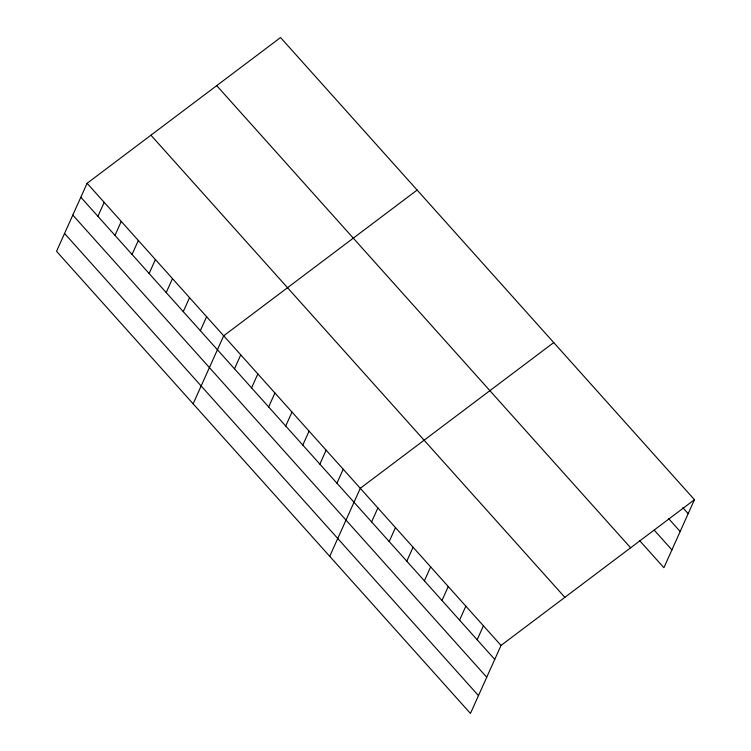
<?xml version="1.0" encoding="UTF-8"?>
<svg xmlns="http://www.w3.org/2000/svg" width="751" height="751" viewBox="0 0 751 751"><rect width="100%" height="100%" fill="white"/><g stroke="black" fill="none" stroke-linecap="round" stroke-linejoin="round"><path stroke-width="1.13" d="M87.107 183.282L56.541 251.303L470.455 713.45L501.02 645.438L694.459 499.697L280.545 37.55L87.107 183.282L501.02 645.438M97.902 216.316L104.182 202.348M114.978 235.382L121.258 221.414M132.054 254.439L138.334 240.48M149.13 273.505L155.401 259.536M166.206 292.571L172.477 278.602M183.272 311.637L189.552 297.668M200.348 330.693L206.628 316.734M193.129 403.813L223.704 335.791L417.134 190.059M234.5 368.825L240.771 354.857M251.576 387.891L257.846 373.923M268.642 406.948L274.922 392.989M285.718 426.014L291.998 412.046M302.794 445.08L309.074 431.112M319.87 464.146L326.141 450.178M336.946 483.203L343.216 469.244M329.727 556.322L360.292 488.3L553.731 342.569M371.604 521.907L377.884 507.948M389.196 541.555L395.477 527.587M406.789 561.194L413.069 547.226M424.381 580.833L430.661 566.864M441.973 600.481L448.253 586.512M459.565 620.119L465.845 606.151M477.157 639.758L483.428 625.79M694.459 499.697L663.893 567.718L639.42 540.391M682.828 507.685L688.179 513.665M668.69 518.697L680.171 531.501M654.318 530.234L671.91 549.882M216.71 85.642L630.624 547.789M150.942 135.189L564.855 597.345M80.836 197.25L494.749 659.397M72.819 215.086L486.732 677.233M64.558 233.467L478.471 695.614"/></g></svg>
